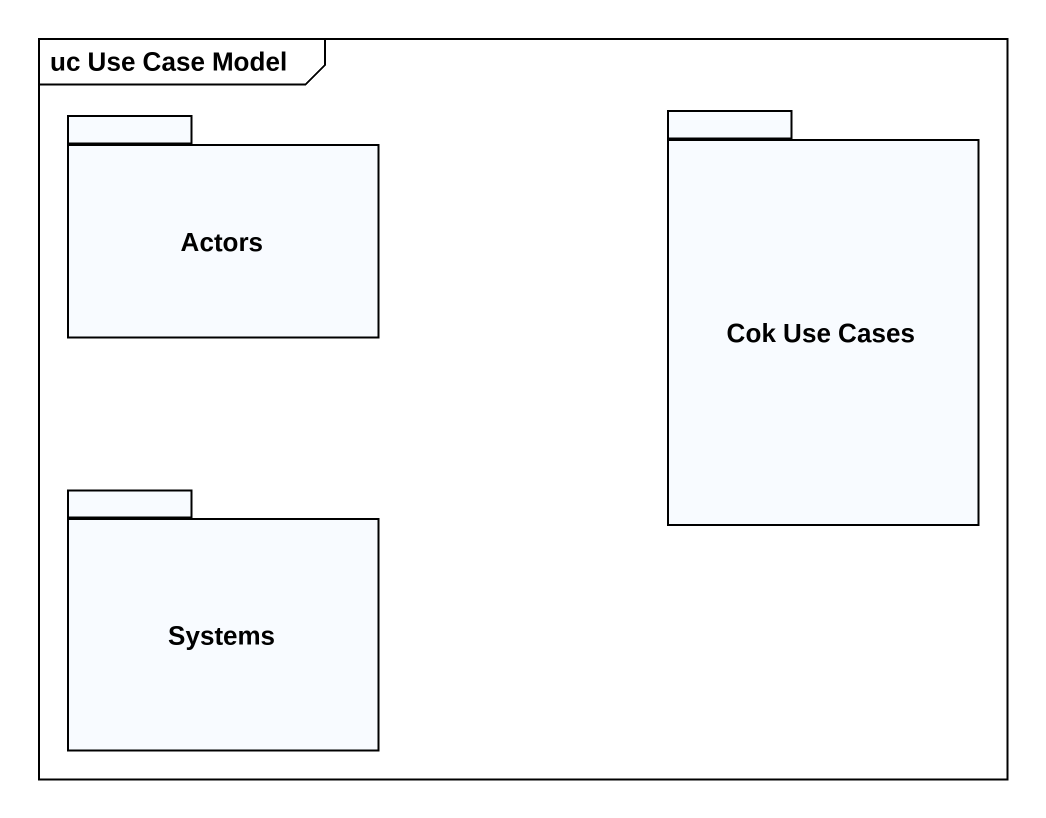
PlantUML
@startuml
mainframe uc Use Case Model
package Actors {
}
package "Cok Use Cases" as Cok_Use_Cases {
}
package Systems {
}
@enduml
